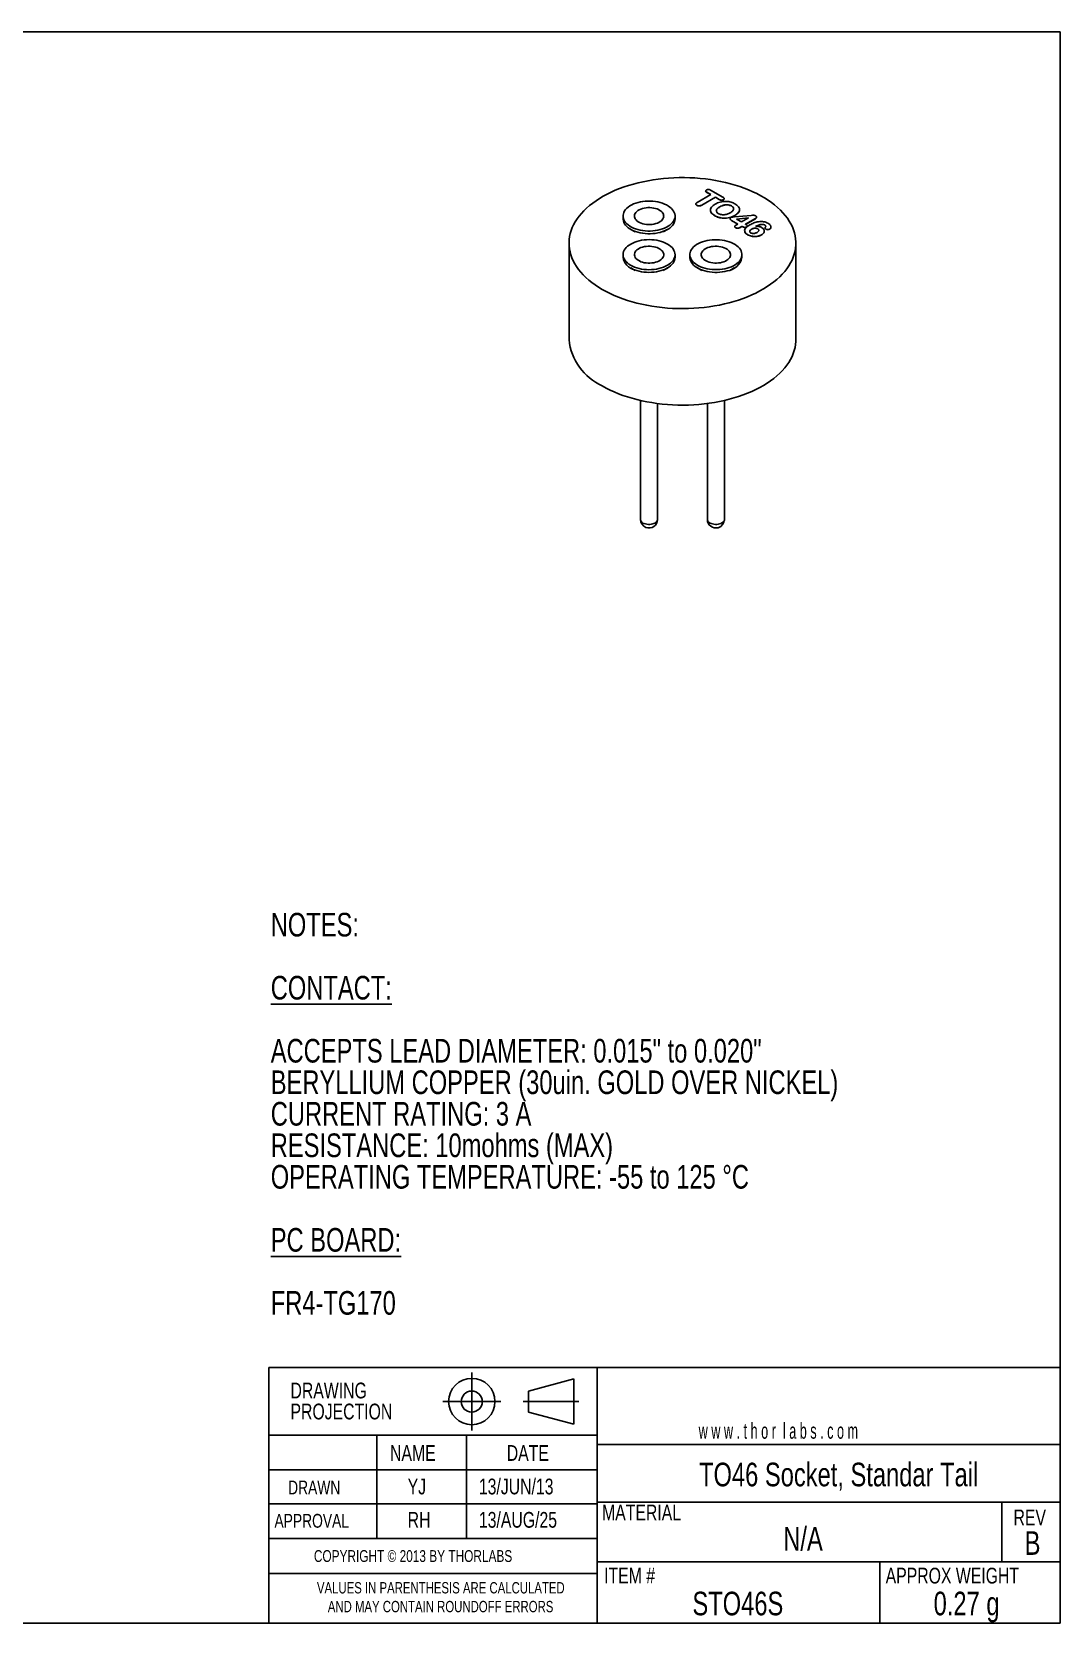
# Model space of a CAD drawing. Extents: x 2 to 278, y 1 to 215.
# Drawn here: x 139.8 to 278, y 0.9 to 214.6 of the extents above; entities that cross this region are included whole.
import ezdxf

# ---------------------------------------------------------------- set-up
doc = ezdxf.new("R2010")
doc.units = 0
doc.header["$PDSIZE"] = -1
doc.linetypes.add('CENTERX2', pattern=[20.32, 12.7, -2.54, 2.54, -2.54])
doc.layers.get('0').update_dxf_attribs({"linetype": 'CONTINUOUS'})
doc.styles.add('SLDTEXTSTYLE0', font='TXT', dxfattribs={"width": 0.75})
doc.styles.add('SLDTEXTSTYLE1', font='TXT', dxfattribs={"width": 0.6})

# ---------------------------------------------------------------- blocks, each defined once
blk = doc.blocks.new('THIRD_ANGLE_PROJECTION_BLO')
at = {"color": 7, "linetype": 'CENTERX2'}
for p, q in [((101.48, 23.81), (101.48, 14.07)), ((96.6, 18.94), (106.35, 18.94)), ((110.14, 18.94), (119.45, 18.94))]:
    blk.add_line(p, q, dxfattribs=at)
at = {"color": 7, "linetype": 'CONTINUOUS'}
for p, q in [((118.62, 22.75), (111, 20.71)), ((118.62, 15.13), (118.62, 22.75)), ((111, 20.71), (111, 17.17)), ((111, 17.17), (118.62, 15.13))]:
    blk.add_line(p, q, dxfattribs=at)
for radius in [3.9, 1.77]:
    blk.add_circle((101.48, 18.94), radius, dxfattribs=at)
blk.add_point((101.48, 18.94), dxfattribs=at)

msp = doc.modelspace()

# ---------------------------------------------------------------- linework, layer by layer
at = {"color": 7, "linetype": 'CONTINUOUS'}
for p, q in [((1.579, 214.645), (277.989, 214.645)), ((277.989, 0.903), (277.989, 214.645)), ((229.204, 191.726), (231.033, 192.782)), ((231.646, 192.428), (229.817, 191.372)), ((231.646, 192.417), (229.817, 191.362)), ((231.033, 192.782), (230.496, 193.091)), ((230.496, 193.091), (230.496, 193.081)), ((231.024, 192.776), (230.496, 193.081)), ((231.007, 193.386), (232.66, 192.432)), ((232.149, 192.137), (231.646, 192.428)), ((231.646, 192.428), (231.646, 192.417)), ((232.149, 192.127), (231.646, 192.417)), ((229.145, 191.355), (229.145, 191.345)), ((229.817, 191.372), (229.817, 191.362)), ((230.978, 190.692), (230.978, 190.679)), ((232.149, 192.137), (232.149, 192.127)), ((232.249, 191.144), (232.249, 191.134)), ((232.739, 192.09), (232.739, 192.08)), ((233.799, 191.263), (233.799, 191.253)), ((234.895, 190.756), (234.895, 190.769)), ((219.246, 189.899), (219.246, 189.536)), ((220.268, 188.111), (220.852, 187.773)), ((224.624, 187.773), (225.208, 188.111)), ((226.231, 189.536), (226.231, 189.899)), ((231.563, 189.96), (231.563, 189.949)), ((234.677, 188.83), (233.826, 189.321)), ((233.826, 189.321), (233.826, 189.311)), ((234.668, 188.825), (233.826, 189.311)), ((234.23, 189.79), (236.459, 189.99)), ((234.244, 188.492), (234.244, 188.479)), ((234.255, 189.982), (234.255, 189.972)), ((234.353, 188.349), (234.353, 188.338)), ((234.392, 188.666), (234.677, 188.83)), ((236.107, 189.656), (234.498, 189.484)), ((234.498, 189.484), (235.153, 189.106)), ((236.085, 189.643), (234.513, 189.475)), ((235.221, 188.516), (234.937, 188.352)), ((235.221, 188.505), (234.937, 188.341)), ((234.937, 188.352), (234.937, 188.341)), ((235.153, 189.106), (236.107, 189.656)), ((235.261, 188.493), (235.221, 188.516)), ((235.221, 188.516), (235.221, 188.505)), ((235.261, 188.483), (235.221, 188.505)), ((235.261, 188.493), (235.261, 188.483)), ((237.026, 189.558), (235.698, 188.791)), ((235.698, 188.791), (235.706, 188.786)), ((237.026, 189.547), (235.707, 188.786)), ((235.834, 188.436), (235.834, 188.425)), ((236.533, 188.152), (236.533, 188.142)), ((237.026, 189.558), (237.026, 189.547)), ((237.341, 188.197), (237.341, 188.186)), ((237.809, 188.775), (237.809, 188.764)), ((238.282, 188.715), (238.282, 188.704)), ((238.447, 188.153), (238.447, 188.142)), ((238.935, 188.129), (238.935, 188.119)), ((211.988, 186.27), (211.988, 173.307)), ((235.582, 187.928), (235.582, 187.915)), ((235.984, 187.407), (235.984, 187.397)), ((237.847, 187.378), (237.847, 187.367)), ((238.218, 187.874), (238.218, 187.887)), ((242.468, 173.307), (242.468, 186.27)), ((219.246, 184.715), (219.246, 184.352)), ((226.231, 184.352), (226.231, 184.715)), ((228.226, 184.715), (228.226, 184.352)), ((235.211, 184.352), (235.211, 184.715)), ((220.268, 182.926), (220.852, 182.589)), ((224.624, 182.589), (225.208, 182.926)), ((229.248, 182.926), (229.832, 182.589)), ((233.604, 182.589), (234.188, 182.926)), ((221.595, 165.132), (221.595, 149.145)), ((223.881, 149.145), (223.881, 164.724)), ((230.575, 164.724), (230.575, 149.145)), ((232.861, 149.145), (232.861, 165.132)), ((277.989, 35.239), (277.989, 50.033)), ((171.633, 7.563), (171.633, 35.239)), ((171.633, 35.239), (215.743, 35.239)), ((215.743, 35.239), (215.743, 0.903)), ((215.743, 35.239), (277.989, 35.239)), ((171.633, 12.296), (171.633, 26.166)), ((171.633, 0.903), (171.633, 26.166)), ((215.743, 26.166), (171.633, 26.166)), ((186.134, 26.166), (186.134, 12.296)), ((198.215, 26.166), (198.215, 12.296)), ((215.743, 24.893), (277.989, 24.893)), ((215.743, 21.487), (171.633, 21.487)), ((215.743, 17.16), (277.989, 17.16)), ((270.168, 17.16), (270.168, 9.141)), ((215.743, 16.922), (171.633, 16.922)), ((215.743, 12.296), (171.633, 12.296)), ((171.633, 12.296), (171.633, 7.563)), ((215.743, 9.141), (277.989, 9.141)), ((253.749, 9.141), (253.749, 0.903)), ((171.633, 7.563), (215.743, 7.563)), ((277.989, 0.903), (1.579, 0.903))]:
    msp.add_line(p, q, dxfattribs=at)
at = {"color": 7, "linetype": 'CONTINUOUS', "flags": 128}
for points in [[(216.452, 180.049), (216.965, 179.766), (217.5, 179.497), (218.057, 179.244), (218.633, 179.005), (219.228, 178.782), (219.84, 178.575), (220.468, 178.385), (221.111, 178.212), (221.767, 178.056), (222.435, 177.919), (223.113, 177.799), (223.8, 177.697), (224.495, 177.615), (225.195, 177.551), (225.9, 177.505), (226.608, 177.479), (227.317, 177.472), (228.026, 177.484), (228.733, 177.515), (229.437, 177.565), (230.136, 177.634), (230.829, 177.721), (231.514, 177.827), (232.19, 177.951), (232.855, 178.094), (233.508, 178.254), (234.147, 178.431), (234.771, 178.625), (235.379, 178.836), (235.969, 179.063), (236.541, 179.306), (237.092, 179.563), (237.622, 179.835), (238.129, 180.122), (238.613, 180.421), (239.072, 180.733), (239.505, 181.057), (239.912, 181.393), (240.291, 181.739), (240.642, 182.094), (240.964, 182.459), (241.257, 182.832), (241.519, 183.213), (241.749, 183.6), (241.949, 183.993), (242.116, 184.391), (242.252, 184.793), (242.355, 185.198), (242.425, 185.605), (242.462, 186.014), (242.466, 186.423), (242.437, 186.832), (242.375, 187.24), (242.281, 187.646), (242.153, 188.049), (241.994, 188.448), (241.802, 188.842), (241.579, 189.231), (241.325, 189.613), (241.04, 189.988), (240.726, 190.355), (240.382, 190.713), (240.01, 191.061), (239.61, 191.4), (239.183, 191.727), (238.73, 192.042), (238.252, 192.344), (237.751, 192.634), (237.227, 192.91), (236.681, 193.171), (236.114, 193.417), (235.528, 193.648), (234.925, 193.863), (234.305, 194.062), (233.669, 194.243), (233.019, 194.408), (232.357, 194.554), (231.684, 194.683), (231.001, 194.794), (230.31, 194.886), (229.612, 194.959), (228.909, 195.014), (228.203, 195.05), (227.494, 195.066), (226.785, 195.064), (226.077, 195.043), (225.371, 195.002), (224.669, 194.943), (223.973, 194.865), (223.284, 194.768), (222.603, 194.653), (221.933, 194.519), (221.273, 194.368), (220.627, 194.2), (219.995, 194.014), (219.379, 193.811), (218.78, 193.592), (218.199, 193.357), (217.637, 193.107), (217.097, 192.842), (216.578, 192.563), (216.082, 192.27), (215.611, 191.964), (215.165, 191.646), (214.744, 191.316), (214.351, 190.975), (213.986, 190.624), (213.649, 190.264), (213.342, 189.895), (213.065, 189.518), (212.818, 189.134), (212.603, 188.744), (212.42, 188.349), (212.268, 187.949), (212.149, 187.545), (212.063, 187.139), (212.009, 186.73), (211.988, 186.321), (212.001, 185.912), (212.046, 185.503), (212.124, 185.096), (212.235, 184.692), (212.379, 184.291), (212.554, 183.894), (212.762, 183.503), (213, 183.117), (213.27, 182.738), (213.57, 182.367), (213.899, 182.005), (214.257, 181.651), (214.643, 181.308), (215.057, 180.975), (215.497, 180.654), (215.962, 180.345), (216.452, 180.049)], [(225.076, 188.401), (225.319, 188.541), (225.537, 188.693), (225.728, 188.857), (225.891, 189.032), (226.023, 189.214), (226.123, 189.403), (226.191, 189.597), (226.226, 189.794), (226.227, 189.992), (226.194, 190.189), (226.128, 190.383), (226.03, 190.573), (225.9, 190.756), (225.739, 190.93), (225.549, 191.095), (225.333, 191.249), (225.091, 191.389), (224.827, 191.515), (224.542, 191.625), (224.241, 191.719), (223.924, 191.795), (223.597, 191.853), (223.261, 191.892), (222.92, 191.912), (222.577, 191.913), (222.236, 191.894), (221.899, 191.856), (221.571, 191.799), (221.254, 191.724), (220.951, 191.631), (220.666, 191.522), (220.4, 191.397), (220.157, 191.257), (219.939, 191.105), (219.748, 190.94), (219.585, 190.766), (219.453, 190.584), (219.353, 190.395), (219.285, 190.201), (219.25, 190.004), (219.249, 189.806), (219.282, 189.609), (219.348, 189.415), (219.446, 189.225), (219.577, 189.042), (219.737, 188.867), (219.927, 188.703), (220.143, 188.549), (220.385, 188.409), (220.649, 188.283), (220.934, 188.173), (221.236, 188.079), (221.552, 188.003), (221.88, 187.945), (222.216, 187.905), (222.556, 187.885), (222.899, 187.885), (223.24, 187.904), (223.577, 187.942), (223.905, 187.999), (224.222, 188.074), (224.525, 188.167), (224.81, 188.276), (225.076, 188.401)], [(224.056, 189.055), (224.235, 189.161), (224.389, 189.28), (224.515, 189.41), (224.61, 189.548), (224.674, 189.692), (224.704, 189.84), (224.7, 189.988), (224.663, 190.136), (224.593, 190.279), (224.492, 190.415), (224.36, 190.543), (224.2, 190.66), (224.016, 190.763), (223.81, 190.852), (223.585, 190.925), (223.346, 190.98), (223.096, 191.016), (222.84, 191.034), (222.583, 191.032), (222.328, 191.01), (222.08, 190.97), (221.844, 190.911), (221.623, 190.835), (221.42, 190.743), (221.241, 190.637), (221.087, 190.518), (220.961, 190.388), (220.866, 190.25), (220.802, 190.106), (220.772, 189.958), (220.776, 189.809), (220.813, 189.662), (220.883, 189.519), (220.984, 189.383), (221.116, 189.255), (221.276, 189.138), (221.46, 189.035), (221.667, 188.946), (221.891, 188.873), (222.13, 188.818), (222.38, 188.781), (222.636, 188.764), (222.893, 188.766), (223.148, 188.787), (223.396, 188.828), (223.632, 188.887), (223.854, 188.963), (224.056, 189.055)], [(219.246, 189.536), (219.249, 189.443), (219.282, 189.246), (219.348, 189.052), (219.446, 188.862), (219.577, 188.679), (219.737, 188.505), (219.927, 188.34), (220.143, 188.186), (220.385, 188.046), (220.649, 187.92), (220.934, 187.81), (221.236, 187.716), (221.552, 187.64), (221.88, 187.582), (222.216, 187.542), (222.556, 187.523), (222.899, 187.522), (223.24, 187.541), (223.577, 187.579), (223.905, 187.636), (224.222, 187.711), (224.525, 187.804), (224.81, 187.913), (225.076, 188.038)], [(220.784, 183.044), (221.077, 182.941), (221.386, 182.856), (221.708, 182.788), (222.04, 182.739), (222.379, 182.709), (222.721, 182.699), (223.064, 182.707), (223.403, 182.735), (223.736, 182.783), (224.059, 182.848), (224.369, 182.932), (224.664, 183.033), (224.941, 183.15), (225.196, 183.282), (225.427, 183.428), (225.633, 183.587), (225.81, 183.756), (225.958, 183.934), (226.075, 184.12), (226.16, 184.312), (226.212, 184.507), (226.231, 184.705), (226.215, 184.903), (226.167, 185.098), (226.085, 185.291), (225.971, 185.477), (225.826, 185.657), (225.651, 185.827), (225.448, 185.986), (225.22, 186.133), (224.967, 186.267), (224.692, 186.386), (224.399, 186.488), (224.09, 186.574), (223.768, 186.641), (223.436, 186.69), (223.097, 186.72), (222.755, 186.731), (222.413, 186.722), (222.073, 186.694), (221.74, 186.647), (221.417, 186.581), (221.107, 186.497), (220.812, 186.397), (220.536, 186.279), (220.28, 186.147), (220.049, 186.001), (219.844, 185.843), (219.666, 185.674), (219.518, 185.495), (219.401, 185.309), (219.316, 185.118), (219.264, 184.922), (219.246, 184.724), (219.261, 184.527), (219.309, 184.331), (219.391, 184.139), (219.505, 183.952), (219.65, 183.773), (219.825, 183.603), (220.028, 183.443), (220.257, 183.296), (220.509, 183.162), (220.784, 183.044)], [(233.219, 182.894), (233.521, 182.988), (233.806, 183.098), (234.07, 183.224), (234.312, 183.364), (234.529, 183.518), (234.718, 183.682), (234.879, 183.857), (235.01, 184.04), (235.108, 184.23), (235.174, 184.424), (235.207, 184.621), (235.206, 184.819), (235.172, 185.015), (235.104, 185.209), (235.004, 185.399), (234.872, 185.581), (234.71, 185.756), (234.518, 185.92), (234.3, 186.072), (234.057, 186.212), (233.792, 186.337), (233.506, 186.447), (233.204, 186.539), (232.887, 186.615), (232.559, 186.672), (232.222, 186.71), (231.881, 186.729), (231.538, 186.728), (231.197, 186.708), (230.861, 186.669), (230.534, 186.611), (230.217, 186.535), (229.915, 186.442), (229.631, 186.331), (229.367, 186.205), (229.125, 186.065), (228.908, 185.912), (228.718, 185.747), (228.557, 185.572), (228.427, 185.389), (228.328, 185.2), (228.262, 185.006), (228.23, 184.809), (228.23, 184.611), (228.265, 184.414), (228.333, 184.22), (228.433, 184.031), (228.565, 183.848), (228.727, 183.674), (228.918, 183.51), (229.136, 183.357), (229.379, 183.218), (229.645, 183.092), (229.93, 182.983), (230.233, 182.89), (230.55, 182.815), (230.878, 182.758), (231.214, 182.72), (231.556, 182.701), (231.898, 182.701), (232.239, 182.721), (232.575, 182.76), (232.903, 182.818), (233.219, 182.894)], [(221.637, 183.773), (221.859, 183.698), (222.096, 183.64), (222.345, 183.601), (222.6, 183.581), (222.857, 183.58), (223.113, 183.599), (223.362, 183.637), (223.6, 183.693), (223.824, 183.767), (224.029, 183.857), (224.212, 183.961), (224.369, 184.079), (224.499, 184.207), (224.599, 184.344), (224.667, 184.488), (224.702, 184.635), (224.703, 184.784), (224.671, 184.931), (224.605, 185.075), (224.508, 185.212), (224.38, 185.341), (224.224, 185.46), (224.043, 185.565), (223.84, 185.657), (223.617, 185.731), (223.38, 185.789), (223.131, 185.828), (222.876, 185.848), (222.619, 185.849), (222.363, 185.83), (222.114, 185.793), (221.876, 185.736), (221.652, 185.663), (221.447, 185.573), (221.264, 185.468), (221.107, 185.351), (220.977, 185.222), (220.877, 185.085), (220.809, 184.942), (220.774, 184.795), (220.773, 184.646), (220.806, 184.498), (220.871, 184.355), (220.968, 184.217), (221.096, 184.088), (221.252, 183.97), (221.433, 183.864), (221.637, 183.773)], [(220.784, 182.681), (221.077, 182.578), (221.386, 182.493), (221.708, 182.425), (222.04, 182.376), (222.379, 182.346), (222.721, 182.336), (223.064, 182.344), (223.403, 182.372), (223.736, 182.42), (224.059, 182.485), (224.369, 182.569), (224.664, 182.67), (224.941, 182.787), (225.196, 182.919), (225.427, 183.065), (225.633, 183.224), (225.81, 183.393), (225.958, 183.571), (226.075, 183.757), (226.16, 183.949), (226.212, 184.144), (226.231, 184.342), (226.231, 184.352)], [(228.226, 184.352), (228.23, 184.248), (228.265, 184.051), (228.333, 183.857), (228.433, 183.668), (228.565, 183.485), (228.727, 183.311), (228.918, 183.147), (229.136, 182.994), (229.379, 182.855), (229.645, 182.729), (229.93, 182.62), (230.233, 182.527), (230.55, 182.452), (230.878, 182.395), (231.214, 182.357), (231.556, 182.338), (231.898, 182.338), (232.239, 182.358), (232.575, 182.397), (232.903, 182.455), (233.219, 182.531)], [(232.564, 183.689), (232.789, 183.761), (232.996, 183.85), (233.18, 183.954), (233.34, 184.07), (233.472, 184.198), (233.573, 184.335), (233.643, 184.478), (233.681, 184.625), (233.684, 184.773), (233.654, 184.921), (233.591, 185.065), (233.496, 185.203), (233.37, 185.333), (233.216, 185.452), (233.037, 185.559), (232.835, 185.651), (232.613, 185.727), (232.377, 185.786), (232.129, 185.826), (231.874, 185.848), (231.617, 185.85), (231.361, 185.832), (231.112, 185.796), (230.872, 185.741), (230.648, 185.668), (230.441, 185.579), (230.256, 185.476), (230.097, 185.359), (229.965, 185.231), (229.863, 185.095), (229.793, 184.952), (229.756, 184.805), (229.752, 184.656), (229.782, 184.509), (229.846, 184.364), (229.941, 184.226), (230.067, 184.097), (230.22, 183.977), (230.4, 183.871), (230.602, 183.779), (230.823, 183.703), (231.06, 183.644), (231.307, 183.603), (231.562, 183.582), (231.82, 183.58), (232.075, 183.597), (232.325, 183.634), (232.564, 183.689)], [(216.452, 167.086), (216.965, 166.804), (217.5, 166.535), (218.057, 166.281), (218.633, 166.042), (219.228, 165.819), (219.84, 165.612), (220.468, 165.422), (221.111, 165.249), (221.767, 165.094), (222.435, 164.956), (223.113, 164.836), (223.8, 164.735), (224.495, 164.652), (225.195, 164.588), (225.9, 164.543), (226.608, 164.517), (227.317, 164.51), (228.026, 164.521), (228.733, 164.552), (229.437, 164.602), (230.136, 164.671), (230.829, 164.758), (231.514, 164.864), (232.19, 164.989), (232.855, 165.131), (233.508, 165.291), (234.147, 165.468), (234.771, 165.663), (235.379, 165.873), (235.969, 166.1), (236.541, 166.343), (237.092, 166.601), (237.622, 166.873), (238.129, 167.159), (238.613, 167.458), (239.072, 167.771), (239.505, 168.095), (239.912, 168.43), (240.291, 168.776), (240.642, 169.132), (240.964, 169.497), (241.257, 169.87), (241.519, 170.25), (241.749, 170.637), (241.949, 171.03), (242.116, 171.428), (242.252, 171.83), (242.355, 172.235), (242.425, 172.642), (242.462, 173.051), (242.468, 173.307)], [(222.098, 148.599), (222.268, 148.544), (222.451, 148.507), (222.642, 148.488), (222.836, 148.488), (223.027, 148.507), (223.209, 148.544), (223.379, 148.599), (223.529, 148.669), (223.657, 148.753), (223.759, 148.849), (223.831, 148.952), (223.872, 149.062), (223.881, 149.145)], [(230.575, 149.145), (230.588, 149.049), (230.632, 148.94), (230.708, 148.837), (230.813, 148.743), (230.944, 148.66), (231.097, 148.592), (231.268, 148.539), (231.452, 148.504), (231.644, 148.487), (231.838, 148.489), (232.028, 148.51), (232.21, 148.55)], [(232.21, 148.55), (232.377, 148.606), (232.525, 148.678), (232.65, 148.764), (232.749, 148.86), (232.818, 148.965), (232.855, 149.075), (232.861, 149.145)]]:
    msp.add_lwpolyline(points, dxfattribs=at)
at = {"color": 7, "linetype": 'CONTINUOUS'}
for centre, radius, start, end in [((224.438, 189.724), 1.803, 290.73281, 354.01154), ((221.269, 184.671), 2.049, 188.97151, 256.28884), ((232.984, 184.789), 2.27, 275.95874, 348.90345), ((219.637, 174.084), 7.689, 185.79698, 245.52316), ((222.738, 149.145), 1.143, 180, 248.70492), ((222.254, 149.247), 0.667, 188.7663, 256.49405), ((222.738, 149.145), 1.143, 248.70492, 0), ((231.718, 149.145), 1.143, 180, 285.3643), ((231.718, 149.145), 1.143, 285.3643, 0)]:
    msp.add_arc(centre, radius, start, end, dxfattribs=at)
for points, knots in [([(230.496, 193.081), (230.458, 193.106), (230.382, 193.156), (230.33, 193.229), (230.345, 193.265), (230.347, 193.268)], [0, 0, 0, 0, 0.4774191, 0.9518733, 1, 1, 1, 1]), ([(230.496, 193.091), (230.457, 193.117), (230.378, 193.167), (230.33, 193.261), (230.362, 193.349), (230.422, 193.39), (230.452, 193.411)], [0, 0, 0, 0, 0.2807731, 0.5598025, 0.7796473, 1, 1, 1, 1]), ([(230.452, 193.411), (230.499, 193.432), (230.591, 193.476), (230.765, 193.477), (230.905, 193.441), (230.973, 193.404), (231.007, 193.386)], [0, 0, 0, 0, 0.2796123, 0.5581392, 0.7788243, 1, 1, 1, 1]), ([(232.66, 192.432), (232.701, 192.405), (232.783, 192.352), (232.845, 192.279), (232.836, 192.242), (232.835, 192.24)], [0, 0, 0, 0, 0.488657, 0.9743244, 1, 1, 1, 1]), ([(229.145, 191.355), (229.116, 191.375), (229.057, 191.415), (229.019, 191.478), (229.027, 191.515), (229.029, 191.526)], [0, 0, 0, 0, 0.4125886, 0.8251226, 1, 1, 1, 1]), ([(229.145, 191.345), (229.116, 191.365), (229.058, 191.405), (229.021, 191.461), (229.026, 191.492), (229.027, 191.497)], [0, 0, 0, 0, 0.45857084, 0.917081, 1, 1, 1, 1]), ([(229.033, 191.559), (229.033, 191.563), (229.037, 191.598), (229.099, 191.658), (229.169, 191.703), (229.204, 191.726)], [0, 0, 0, 0, 0.0628521, 0.5311776, 1, 1, 1, 1]), ([(229.817, 191.372), (229.764, 191.345), (229.656, 191.29), (229.454, 191.262), (229.272, 191.291), (229.187, 191.334), (229.145, 191.355)], [0, 0, 0, 0, 0.2805836, 0.5596218, 0.7794563, 1, 1, 1, 1]), ([(229.817, 191.362), (229.764, 191.334), (229.656, 191.28), (229.454, 191.252), (229.272, 191.281), (229.187, 191.324), (229.145, 191.345)], [0, 0, 0, 0, 0.2805836, 0.5596218, 0.7794563, 1, 1, 1, 1]), ([(231.563, 189.96), (231.467, 190.02), (231.277, 190.14), (231.076, 190.357), (230.967, 190.595), (230.982, 190.845), (231.114, 191.087), (231.337, 191.309), (231.536, 191.435), (231.636, 191.498)], [0, 0, 0, 0, 0.1401044, 0.2800929, 0.4200108, 0.5598703, 0.7064699, 0.8532042, 1, 1, 1, 1]), ([(231.563, 189.949), (231.467, 190.009), (231.276, 190.13), (231.08, 190.346), (230.977, 190.536), (230.989, 190.649), (230.993, 190.68)], [0, 0, 0, 0, 0.2952949, 0.5903457, 0.8852476, 1, 1, 1, 1]), ([(231.636, 191.498), (231.739, 191.552), (231.944, 191.662), (232.306, 191.785), (232.705, 191.864), (233.096, 191.88), (233.451, 191.842), (233.757, 191.77), (234.036, 191.668), (234.196, 191.582), (234.276, 191.538)], [0, 0, 0, 0, 0.1400664, 0.2800817, 0.4199848, 0.5598314, 0.6698278, 0.7798485, 0.889908, 1, 1, 1, 1]), ([(232.249, 191.144), (232.173, 191.097), (232.022, 191.003), (231.854, 190.836), (231.766, 190.663), (231.776, 190.497), (231.863, 190.351), (231.978, 190.275), (232.036, 190.237)], [0, 0, 0, 0, 0.1869873, 0.3738048, 0.560273, 0.7068967, 0.8533416, 1, 1, 1, 1]), ([(232.249, 191.134), (232.173, 191.087), (232.021, 190.993), (231.858, 190.826), (231.77, 190.683), (231.78, 190.601), (231.782, 190.583)], [0, 0, 0, 0, 0.3046989, 0.6091209, 0.9129738, 1, 1, 1, 1]), ([(232.036, 190.237), (232.1, 190.204), (232.229, 190.139), (232.468, 190.082), (232.724, 190.062), (232.981, 190.088), (233.227, 190.146), (233.45, 190.232), (233.58, 190.303), (233.645, 190.338)], [0, 0, 0, 0, 0.1399911, 0.279988, 0.4197423, 0.5596531, 0.706319, 0.8531375, 1, 1, 1, 1]), ([(232.739, 192.09), (232.688, 192.069), (232.584, 192.027), (232.4, 192.036), (232.258, 192.079), (232.185, 192.118), (232.149, 192.137)], [0, 0, 0, 0, 0.2783538, 0.557722, 0.7787795, 1, 1, 1, 1]), ([(232.739, 192.08), (232.688, 192.059), (232.584, 192.017), (232.4, 192.025), (232.258, 192.069), (232.185, 192.108), (232.149, 192.127)], [0, 0, 0, 0, 0.2783538, 0.557722, 0.7787795, 1, 1, 1, 1]), ([(233.799, 191.263), (233.737, 191.295), (233.613, 191.357), (233.379, 191.409), (233.131, 191.421), (232.842, 191.385), (232.535, 191.295), (232.344, 191.194), (232.249, 191.144)], [0, 0, 0, 0, 0.1399794, 0.2798997, 0.4198339, 0.5598264, 0.7797638, 1, 1, 1, 1]), ([(233.799, 191.253), (233.737, 191.284), (233.613, 191.347), (233.379, 191.399), (233.131, 191.41), (232.842, 191.375), (232.535, 191.285), (232.344, 191.184), (232.249, 191.134)], [0, 0, 0, 0, 0.1399794, 0.2798997, 0.4198339, 0.5598264, 0.7797638, 1, 1, 1, 1]), ([(232.831, 192.221), (232.829, 192.201), (232.826, 192.151), (232.771, 192.113), (232.739, 192.09)], [0, 0, 0, 0, 0.414974, 1, 1, 1, 1]), ([(232.831, 192.211), (232.829, 192.19), (232.826, 192.141), (232.771, 192.102), (232.739, 192.08)], [0, 0, 0, 0, 0.414974, 1, 1, 1, 1]), ([(233.645, 190.338), (233.703, 190.374), (233.819, 190.445), (233.962, 190.568), (234.059, 190.703), (234.11, 190.811), (234.096, 190.869), (234.094, 190.879)], [0, 0, 0, 0, 0.2380394, 0.4759939, 0.7138384, 0.9514815, 1, 1, 1, 1]), ([(234.088, 190.911), (234.084, 190.942), (234.075, 191.024), (233.974, 191.148), (233.858, 191.225), (233.799, 191.263)], [0, 0, 0, 0, 0.2287119, 0.6142154, 1, 1, 1, 1]), ([(234.086, 190.911), (234.082, 190.938), (234.073, 191.016), (233.974, 191.137), (233.858, 191.214), (233.799, 191.253)], [0, 0, 0, 0, 0.2088469, 0.6042793, 1, 1, 1, 1]), ([(234.276, 191.538), (234.372, 191.478), (234.565, 191.356), (234.778, 191.14), (234.896, 190.901), (234.903, 190.647), (234.779, 190.4), (234.558, 190.173), (234.356, 190.046), (234.255, 189.982)], [0, 0, 0, 0, 0.1401255, 0.2801568, 0.4201086, 0.5599438, 0.7064862, 0.8532008, 1, 1, 1, 1]), ([(234.88, 190.757), (234.883, 190.719), (234.894, 190.594), (234.775, 190.39), (234.559, 190.163), (234.356, 190.036), (234.255, 189.972)], [0, 0, 0, 0, 0.1288585, 0.4189559, 0.70939424, 1, 1, 1, 1]), ([(234.255, 189.982), (234.15, 189.927), (233.941, 189.815), (233.57, 189.689), (233.161, 189.613), (232.76, 189.602), (232.4, 189.645), (232.09, 189.721), (231.808, 189.827), (231.644, 189.916), (231.563, 189.96)], [0, 0, 0, 0, 0.1400867, 0.2801088, 0.4200019, 0.5598408, 0.6698512, 0.7798747, 0.8899191, 1, 1, 1, 1]), ([(234.255, 189.972), (234.15, 189.916), (233.941, 189.805), (233.57, 189.679), (233.161, 189.603), (232.76, 189.592), (232.4, 189.634), (232.09, 189.711), (231.808, 189.817), (231.644, 189.905), (231.563, 189.949)], [0, 0, 0, 0, 0.1400867, 0.2801088, 0.4200019, 0.5598408, 0.6698512, 0.7798747, 0.8899191, 1, 1, 1, 1]), ([(233.826, 189.321), (233.793, 189.342), (233.726, 189.383), (233.655, 189.458), (233.624, 189.546), (233.662, 189.642), (233.737, 189.692), (233.775, 189.718)], [0, 0, 0, 0, 0.1871424, 0.3741674, 0.5607501, 0.7800619, 1, 1, 1, 1]), ([(233.826, 189.311), (233.793, 189.332), (233.727, 189.373), (233.655, 189.444), (233.644, 189.497), (233.639, 189.522)], [0, 0, 0, 0, 0.3473678, 0.6945177, 1, 1, 1, 1]), ([(233.775, 189.718), (233.811, 189.734), (233.884, 189.766), (234.01, 189.78), (234.123, 189.795), (234.195, 189.791), (234.23, 189.79)], [0, 0, 0, 0, 0.2792616, 0.559693, 0.7802901, 1, 1, 1, 1]), ([(234.353, 188.349), (234.316, 188.375), (234.243, 188.428), (234.238, 188.528), (234.299, 188.608), (234.361, 188.647), (234.392, 188.666)], [0, 0, 0, 0, 0.2795245, 0.5583785, 0.778968, 1, 1, 1, 1]), ([(234.353, 188.338), (234.313, 188.365), (234.25, 188.407), (234.254, 188.461), (234.256, 188.481)], [0, 0, 0, 0, 0.6312618, 1, 1, 1, 1]), ([(234.937, 188.352), (234.89, 188.328), (234.795, 188.281), (234.617, 188.263), (234.462, 188.292), (234.389, 188.33), (234.353, 188.349)], [0, 0, 0, 0, 0.2803246, 0.5591882, 0.7792893, 1, 1, 1, 1]), ([(234.937, 188.341), (234.89, 188.318), (234.795, 188.271), (234.617, 188.253), (234.462, 188.282), (234.389, 188.32), (234.353, 188.338)], [0, 0, 0, 0, 0.2803246, 0.5591882, 0.7792893, 1, 1, 1, 1]), ([(235.834, 188.436), (235.79, 188.416), (235.724, 188.386), (235.613, 188.38), (235.505, 188.391), (235.381, 188.428), (235.301, 188.472), (235.261, 188.493)], [0, 0, 0, 0, 0.2485387, 0.3737716, 0.4992346, 0.7493371, 1, 1, 1, 1]), ([(235.834, 188.425), (235.79, 188.405), (235.724, 188.375), (235.613, 188.369), (235.505, 188.38), (235.381, 188.418), (235.301, 188.461), (235.261, 188.483)], [0, 0, 0, 0, 0.2485387, 0.3737716, 0.4992346, 0.7493371, 1, 1, 1, 1]), ([(235.984, 187.407), (235.904, 187.459), (235.742, 187.564), (235.6, 187.761), (235.566, 187.972), (235.645, 188.182), (235.806, 188.379), (236.026, 188.559), (236.2, 188.665), (236.288, 188.719)], [0, 0, 0, 0, 0.1399739, 0.2798063, 0.4195826, 0.5594923, 0.7062315, 0.8530932, 1, 1, 1, 1]), ([(235.706, 188.786), (235.747, 188.762), (235.828, 188.712), (235.897, 188.638), (235.936, 188.587), (235.933, 188.569), (235.932, 188.567)], [0, 0, 0, 0, 0.392682, 0.7849035, 0.9809071, 1, 1, 1, 1]), ([(235.93, 188.548), (235.929, 188.539), (235.927, 188.496), (235.875, 188.462), (235.834, 188.436)], [0, 0, 0, 0, 0.2098686, 1, 1, 1, 1]), ([(235.93, 188.538), (235.929, 188.529), (235.927, 188.485), (235.875, 188.452), (235.834, 188.425)], [0, 0, 0, 0, 0.2098686, 1, 1, 1, 1]), ([(236.533, 188.152), (236.473, 188.113), (236.352, 188.033), (236.275, 187.927), (236.274, 187.872), (236.274, 187.87)], [0, 0, 0, 0, 0.489827, 0.977793, 1, 1, 1, 1]), ([(236.533, 188.142), (236.47, 188.102), (236.344, 188.023), (236.297, 187.918), (236.274, 187.866)], [0, 0, 0, 0, 0.50095167, 1, 1, 1, 1]), ([(236.288, 188.719), (236.371, 188.765), (236.538, 188.857), (236.816, 188.978), (237.116, 189.08), (237.441, 189.153), (237.787, 189.181), (238.134, 189.153), (238.456, 189.07), (238.629, 188.981), (238.715, 188.936)], [0, 0, 0, 0, 0.1251504, 0.2502966, 0.375402, 0.5004341, 0.6253496, 0.7501758, 0.8750262, 1, 1, 1, 1]), ([(236.459, 189.99), (236.569, 190), (236.723, 190.014), (236.927, 189.999), (236.995, 189.966), (237.029, 189.949)], [0, 0, 0, 0, 0.56100255, 0.78050272, 1, 1, 1, 1]), ([(237.341, 188.197), (237.296, 188.217), (237.207, 188.257), (237.039, 188.28), (236.86, 188.27), (236.681, 188.23), (236.582, 188.178), (236.533, 188.152)], [0, 0, 0, 0, 0.1863158, 0.3729263, 0.5596899, 0.7795884, 1, 1, 1, 1]), ([(237.341, 188.186), (237.296, 188.206), (237.207, 188.246), (237.039, 188.27), (236.86, 188.26), (236.681, 188.219), (236.582, 188.168), (236.533, 188.142)], [0, 0, 0, 0, 0.1863158, 0.3729263, 0.5596899, 0.7795884, 1, 1, 1, 1]), ([(237.189, 189.753), (237.192, 189.741), (237.202, 189.695), (237.139, 189.62), (237.064, 189.572), (237.026, 189.547)], [0, 0, 0, 0, 0.1595724, 0.579163, 1, 1, 1, 1]), ([(237.192, 189.744), (237.193, 189.738), (237.2, 189.699), (237.137, 189.631), (237.063, 189.582), (237.026, 189.558)], [0, 0, 0, 0, 0.0852142, 0.5419287, 1, 1, 1, 1]), ([(237.029, 189.949), (237.061, 189.928), (237.125, 189.887), (237.183, 189.833), (237.185, 189.8), (237.185, 189.796)], [0, 0, 0, 0, 0.4636688, 0.926682, 1, 1, 1, 1]), ([(237.809, 188.775), (237.729, 188.76), (237.569, 188.731), (237.32, 188.633), (237.157, 188.552), (237.058, 188.503)], [0, 0, 0, 0, 0.2793742, 0.5595739, 1, 1, 1, 1]), ([(237.809, 188.764), (237.729, 188.75), (237.569, 188.72), (237.32, 188.623), (237.157, 188.542), (237.058, 188.492)], [0, 0, 0, 0, 0.2793742, 0.5595739, 1, 1, 1, 1]), ([(237.058, 188.503), (237.108, 188.517), (237.209, 188.545), (237.382, 188.537), (237.547, 188.501), (237.711, 188.448), (237.808, 188.397), (237.856, 188.371)], [0, 0, 0, 0, 0.185946, 0.3722782, 0.5591712, 0.7795189, 1, 1, 1, 1]), ([(237.254, 187.704), (237.295, 187.729), (237.377, 187.78), (237.461, 187.873), (237.504, 187.981), (237.473, 188.1), (237.385, 188.165), (237.341, 188.197)], [0, 0, 0, 0, 0.1872764, 0.3743547, 0.5611678, 0.7805546, 1, 1, 1, 1]), ([(237.489, 187.971), (237.485, 188.01), (237.475, 188.091), (237.386, 188.154), (237.341, 188.186)], [0, 0, 0, 0, 0.4883251, 1, 1, 1, 1]), ([(238.282, 188.715), (238.244, 188.731), (238.169, 188.764), (238.002, 188.787), (237.882, 188.779), (237.809, 188.775)], [0, 0, 0, 0, 0.2794906, 0.5598697, 1, 1, 1, 1]), ([(238.282, 188.704), (238.244, 188.721), (238.169, 188.753), (238.002, 188.777), (237.882, 188.769), (237.809, 188.764)], [0, 0, 0, 0, 0.2794906, 0.5598697, 1, 1, 1, 1]), ([(237.856, 188.371), (237.935, 188.318), (238.091, 188.214), (238.212, 188.015), (238.229, 187.821), (238.155, 187.648), (238.033, 187.5), (237.909, 187.418), (237.847, 187.378)], [0, 0, 0, 0, 0.1865921, 0.3731588, 0.5596158, 0.7063555, 0.8531981, 1, 1, 1, 1]), ([(238.374, 188.418), (238.391, 188.447), (238.425, 188.504), (238.412, 188.589), (238.363, 188.662), (238.309, 188.697), (238.282, 188.715)], [0, 0, 0, 0, 0.2798224, 0.5595649, 0.7796877, 1, 1, 1, 1]), ([(238.412, 188.51), (238.412, 188.535), (238.411, 188.583), (238.363, 188.651), (238.309, 188.687), (238.282, 188.704)], [0, 0, 0, 0, 0.3438593, 0.6717885, 1, 1, 1, 1]), ([(238.447, 188.153), (238.418, 188.174), (238.36, 188.215), (238.33, 188.278), (238.336, 188.314), (238.337, 188.323)], [0, 0, 0, 0, 0.4254455, 0.851303, 1, 1, 1, 1]), ([(238.447, 188.142), (238.418, 188.163), (238.36, 188.205), (238.33, 188.268), (238.336, 188.304), (238.337, 188.313)], [0, 0, 0, 0, 0.4254455, 0.851303, 1, 1, 1, 1]), ([(238.341, 188.356), (238.341, 188.357), (238.343, 188.379), (238.359, 188.399), (238.374, 188.418)], [0, 0, 0, 0, 0.0338025, 1, 1, 1, 1]), ([(238.935, 188.129), (238.893, 188.114), (238.807, 188.082), (238.66, 188.08), (238.536, 188.107), (238.477, 188.137), (238.447, 188.153)], [0, 0, 0, 0, 0.2783155, 0.5585472, 0.7791295, 1, 1, 1, 1]), ([(238.935, 188.119), (238.893, 188.103), (238.807, 188.071), (238.66, 188.07), (238.536, 188.096), (238.477, 188.127), (238.447, 188.142)], [0, 0, 0, 0, 0.2783155, 0.5585472, 0.7791295, 1, 1, 1, 1]), ([(238.715, 188.936), (238.781, 188.895), (238.912, 188.813), (239.041, 188.662), (239.108, 188.543), (239.108, 188.475), (239.108, 188.464)], [0, 0, 0, 0, 0.31185529, 0.62358128, 0.93533531, 1, 1, 1, 1]), ([(239.109, 188.431), (239.111, 188.41), (239.117, 188.345), (239.068, 188.236), (238.98, 188.165), (238.935, 188.129)], [0, 0, 0, 0, 0.1956199, 0.5985928, 1, 1, 1, 1]), ([(239.109, 188.421), (239.111, 188.399), (239.117, 188.334), (239.068, 188.226), (238.98, 188.155), (238.935, 188.119)], [0, 0, 0, 0, 0.1956199, 0.5985928, 1, 1, 1, 1]), ([(235.984, 187.397), (235.904, 187.449), (235.744, 187.554), (235.603, 187.737), (235.595, 187.862), (235.592, 187.917)], [0, 0, 0, 0, 0.3588971, 0.7174313, 1, 1, 1, 1]), ([(237.847, 187.378), (237.774, 187.34), (237.628, 187.265), (237.361, 187.193), (237.075, 187.155), (236.776, 187.16), (236.484, 187.205), (236.211, 187.288), (236.06, 187.367), (235.984, 187.407)], [0, 0, 0, 0, 0.14006523, 0.28010853, 0.42006289, 0.5599841, 0.70661747, 0.85326291, 1, 1, 1, 1]), ([(237.847, 187.367), (237.774, 187.33), (237.628, 187.255), (237.361, 187.182), (237.075, 187.144), (236.776, 187.149), (236.484, 187.195), (236.211, 187.278), (236.06, 187.357), (235.984, 187.397)], [0, 0, 0, 0, 0.14006523, 0.28010853, 0.42006289, 0.5599841, 0.70661747, 0.85326291, 1, 1, 1, 1]), ([(236.273, 187.818), (236.272, 187.81), (236.27, 187.774), (236.3, 187.71), (236.361, 187.666), (236.391, 187.644)], [0, 0, 0, 0, 0.1278915, 0.5643277, 1, 1, 1, 1]), ([(236.391, 187.644), (236.438, 187.622), (236.532, 187.577), (236.716, 187.557), (236.908, 187.57), (237.096, 187.621), (237.202, 187.676), (237.254, 187.704)], [0, 0, 0, 0, 0.1864295, 0.3728088, 0.5595333, 0.7795538, 1, 1, 1, 1]), ([(238.205, 187.875), (238.209, 187.849), (238.22, 187.769), (238.152, 187.638), (238.034, 187.489), (237.909, 187.408), (237.847, 187.367)], [0, 0, 0, 0, 0.1378779, 0.4251441, 0.712612, 1, 1, 1, 1])]:
    msp.add_open_spline(points, degree=3, knots=knots, dxfattribs=at)

# ---------------------------------------------------------------- block references
at = {"color": 7, "linetype": 'CONTINUOUS', "xscale": 0.8, "yscale": 0.8, "zscale": 0.8}
msp.add_blockref('THIRD_ANGLE_PROJECTION_BLO', (117.726, 15.516), dxfattribs=at)

# ---------------------------------------------------------------- texts
at = {"color": 7, "linetype": 'CONTINUOUS'}
for s, insert, char_height, attachment_point, style in [('NOTES:', (171.895, 96.311), 3.175, 1, 'SLDTEXTSTYLE0'), ('\\LCONTACT:', (171.895, 87.845), 3.175, 1, 'SLDTEXTSTYLE0'), ('ACCEPTS LEAD DIAMETER: 0.015" to 0.020"', (171.895, 79.378), 3.175, 1, 'SLDTEXTSTYLE0'), ('BERYLLIUM COPPER (30uin. GOLD OVER NICKEL)', (171.895, 75.145), 3.175, 1, 'SLDTEXTSTYLE0'), ('CURRENT RATING: 3 A', (171.895, 70.911), 3.175, 1, 'SLDTEXTSTYLE0'), ('RESISTANCE: 10mohms (MAX)', (171.895, 66.678), 3.175, 1, 'SLDTEXTSTYLE0'), ('OPERATING TEMPERATURE: -55 to 125 °C', (171.895, 62.445), 3.175, 1, 'SLDTEXTSTYLE0'), ('\\LPC BOARD:', (171.895, 53.978), 3.175, 1, 'SLDTEXTSTYLE0'), ('FR4-TG170', (171.895, 45.511), 3.175, 1, 'SLDTEXTSTYLE0'), ('DRAWING', (174.548, 33.212), 2.1167, 1, 'SLDTEXTSTYLE0'), ('PROJECTION', (174.548, 30.39), 2.1167, 1, 'SLDTEXTSTYLE0'), ('w w w . t h o r  l a b s . c o m', (229.403, 27.796), 2.11667, 1, 'SLDTEXTSTYLE1'), ('NAME', (187.927, 24.822), 2.1167, 1, 'SLDTEXTSTYLE0'), ('DATE', (203.615, 24.822), 2.1167, 1, 'SLDTEXTSTYLE0'), ('TO46 Socket, Standar Tail', (248.216, 22.458), 3.175, 2, 'SLDTEXTSTYLE0'), ('DRAWN', (174.231, 20.055), 1.8521, 1, 'SLDTEXTSTYLE0'), ('YJ', (190.296, 20.318), 2.1167, 1, 'SLDTEXTSTYLE0'), ('13/JUN/13', (199.866, 20.318), 2.1167, 1, 'SLDTEXTSTYLE0'), ('APPROVAL', (172.396, 15.579), 1.8521, 1, 'SLDTEXTSTYLE0'), ('RH', (190.296, 15.842), 2.1167, 1, 'SLDTEXTSTYLE0'), ('13/AUG/25', (199.866, 15.842), 2.1167, 1, 'SLDTEXTSTYLE0'), ('MATERIAL', (216.42, 16.824), 2.1167, 1, 'SLDTEXTSTYLE0'), ('REV', (271.716, 16.167), 2.1167, 1, 'SLDTEXTSTYLE0'), ('N/A', (243.427, 13.825), 3.175, 2, 'SLDTEXTSTYLE0'), ('B', (274.276, 13.256), 3.175, 2, 'SLDTEXTSTYLE0'), ('COPYRIGHT © 2013 BY THORLABS', (177.693, 10.714), 1.5875, 1, 'SLDTEXTSTYLE0'), ('VALUES IN PARENTHESIS ARE CALCULATED', (194.75, 6.42), 1.524, 2, 'SLDTEXTSTYLE0'), ('ITEM #', (216.7, 8.349), 2.1167, 1, 'SLDTEXTSTYLE0'), ('APPROX WEIGHT', (254.532, 8.349), 2.11667, 1, 'SLDTEXTSTYLE0'), ('STO46S', (234.672, 5.131), 3.175, 2, 'SLDTEXTSTYLE0'), ('0.27 g', (265.409, 5.131), 3.175, 2, 'SLDTEXTSTYLE0'), ('AND MAY CONTAIN ROUNDOFF ERRORS', (194.721, 3.896), 1.524, 2, 'SLDTEXTSTYLE0')]:
    msp.add_mtext(s, dxfattribs=dict(at, insert=insert, char_height=char_height, attachment_point=attachment_point, style=style))

doc.saveas('drawing.dxf')
